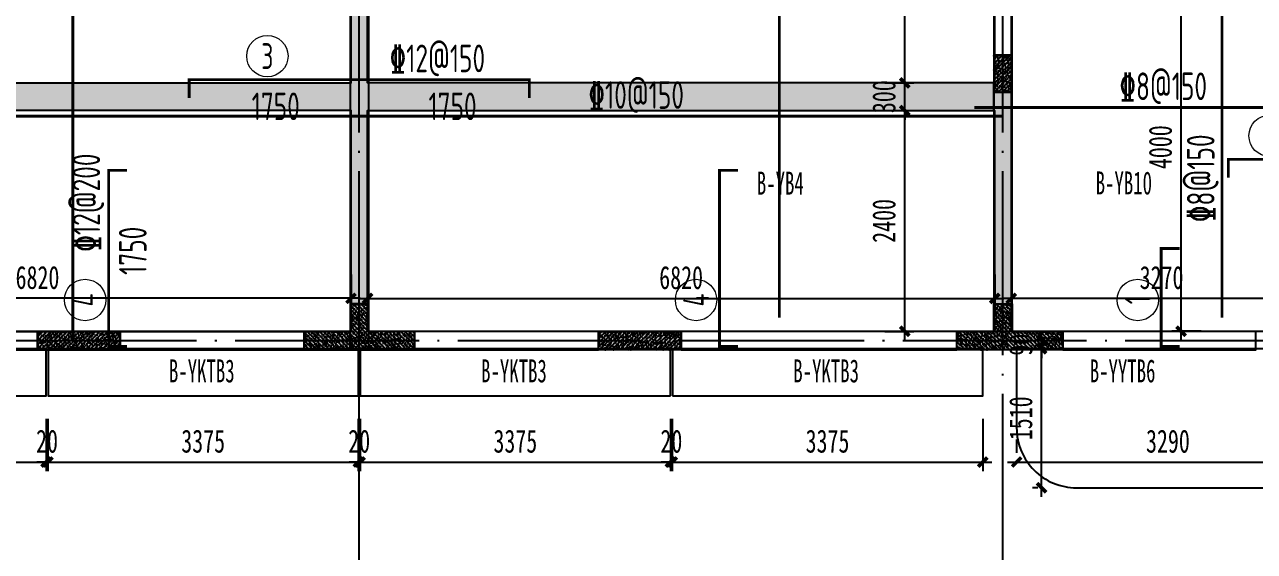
# Model space of a CAD drawing. Extents: x -3200779283 to -8106663, y 659664 to 1123462.
# Drawn here: x -8163890 to -8150515, y 681610 to 687334 of the extents above; entities that cross this region are included whole.
import ezdxf
from ezdxf.enums import TextEntityAlignment as Align

# ---------------------------------------------------------------- set-up
doc = ezdxf.new("R2010")
doc.units = 0
doc.header["$LTSCALE"] = 1000
doc.header["$MEASUREMENT"] = 0
for name, pattern in [('120-墙体$0$CONTINOUS', [0]), ('125-墙体$0$CONTINOUS', [0]), ('125-核心筒-首层南入$0$CONTINOUS', [0]), ('3#-轴线$0$DOTE', [2.42, 2, -0.2, 0.02, -0.2]), ('3#4#5#$0$DASH', [0.35, 0.25, -0.1]), ('DASH', [0.35, 0.25, -0.1])]:
    doc.linetypes.add(name, pattern=pattern)
doc.layers.get('Defpoints').update_dxf_attribs({"color": 30, "linetype": 'DASH'})
for name, color, linetype in [('120-墙体$0$S-WALL', 40, 'Continuous'), ('120-墙体$0$S-WALL-BEAM', 120, 'Continuous'), ('120-墙体$0$S-WALL-COLU', 252, '120-墙体$0$CONTINOUS'), ('120-墙体$0$S-WALL-COLU-HATC', 16, 'Continuous'), ('120-墙体$0$S-WALL-HATC', 253, 'Continuous'), ('125-墙体$0$S-WALL', 40, 'Continuous'), ('125-墙体$0$S-WALL-BEAM', 120, 'Continuous'), ('125-墙体$0$S-WALL-COLU', 252, '125-墙体$0$CONTINOUS'), ('125-墙体$0$S-WALL-COLU-HATC', 16, 'Continuous'), ('125-墙体$0$S-WALL-HATC', 253, 'Continuous'), ('125-核心筒-首层南入$0$S-WALL', 40, 'Continuous'), ('125-核心筒-首层南入$0$S-WALL-COLU', 252, '125-核心筒-首层南入$0$CONTINOUS'), ('125-核心筒-首层南入$0$S-WALL-COLU-HATC', 16, 'Continuous'), ('125-核心筒-首层南入$0$S-WALL-HATC', 253, 'Continuous'), ('3#-轴线$0$A-ANNO-DOTE', 10, '3#-轴线$0$DOTE'), ('3#4#5#$0$PC-SLAB', 6, '3#4#5#$0$DASH'), ('3#4#5#$0$S-ANNO-TEXT', 7, 'Continuous'), ('3#4#5#$0$S-DIMS-SLAB', 120, 'Continuous'), ('3#4#5#$0$S-PC-SLAB', 6, 'Continuous'), ('3#4#5#$0$S-WALL-HATC', 253, 'Continuous'), ('DIM', 3, 'Continuous'), ('S-REIN', 1, 'Continuous'), ('S-REIN-TEXT', 7, 'Continuous')]:
    doc.layers.add(name, color=color, linetype=linetype)
doc.layers.add('提资不打印', color=2, linetype='Continuous', plot=False)
doc.layers.add('楼板正筋文字', color=7, linetype='Continuous', lineweight=18)
doc.styles.add('3#4#5#$0$外部参照 1$0$宋体', font='', dxfattribs={"width": 0.8})
doc.styles.add('3#4#5#$0$楷体', font='', dxfattribs={"width": 0.7})
doc.styles.add('FromPkpm', font='Pkpmeng', dxfattribs={"width": 0.7, "bigfont": 'Pkpmchn'})
doc.styles.add('TSSD_Dimension', font='tssdeng.shx', dxfattribs={"width": 0.7, "bigfont": 'hztxt.shx'})
doc.styles.get('3#4#5#$0$外部参照 1$0$宋体').set_extended_font_data('SimSun')
doc.styles.get('3#4#5#$0$楷体').set_extended_font_data('KaiTi_GB2312')
doc.dimstyles.new('3#4#5#$0$TSSD_100_100', dxfattribs={"dimtxt": 250, "dimasz": 100, "dimexe": 100, "dimexo": 250, "dimgap": 100, "dimtad": 1, "dimdec": 0, "dimzin": 0, "dimdsep": 46, "dimtxsty": '3#4#5#$0$楷体', "dimblk": '3#4#5#$0$_ArchTick', "dimcen": 0, "dimdle": 100, "dimclrt": 7, "dimadec": 0, "dimazin": 0, "dimtfac": 1, "dimtdec": 0, "dimtix": 1, "dimtmove": 2, "dimatfit": 3, "dimfxl": 1, "dimtolj": 1, "dimtzin": 0, "dimarcsym": 0})

# ---------------------------------------------------------------- blocks, each defined once
blk = doc.blocks.new('ban')
at = {"layer": 'S-REIN', "const_width": 30}
for points in [[(8600, 2386), (8600, 2586), (12300, 2586), (12300, 2386)], [(7923, -312), (7723, -312), (7723, 1600), (7923, 1600)], [(14567, -312), (14367, -312), (14367, 1600), (14567, 1600)], [(19900, 1520), (19900, 1720), (21900, 1720), (21900, 1520)], [(19371, -312), (19171, -312), (19171, 750), (19371, 750)]]:
    blk.add_lwpolyline(points, dxfattribs=at)
at = {"layer": 'S-REIN-TEXT', "lineweight": 18}
for centre in [(9450, 2841), (20350, 1975), (7468, 191), (14112, 191), (18916, 191)]:
    blk.add_circle(centre, 225, dxfattribs=at)
at = {"layer": '提资不打印', "color": 2, "const_width": 30}
for points in [[(7334, -250), (7334, 7650)], [(15017, 0), (15017, 7650)], [(19831, 0), (19831, 7650)], [(17140, 2283), (22488, 2283)], [(3450, 2188), (10450, 2188)], [(10450, 2188), (17450, 2188)]]:
    blk.add_lwpolyline(points, dxfattribs=at)
at = {"layer": 'DIM', "color": 7, "insert": (7987, 725), "char_height": 300, "attachment_point": 5, "rotation": 90, "style": 'TSSD_Dimension'}
blk.add_mtext('\\A1;1750', dxfattribs=at)
at = {"layer": 'S-REIN-TEXT', "lineweight": 18, "style": 'FromPkpm', "width": 0.7}
blk.add_text('3', height=280, dxfattribs=at).set_placement((9450, 2841), align=Align.MIDDLE_CENTER)
at = {"layer": 'S-REIN-TEXT', "lineweight": 25, "style": 'FromPkpm', "width": 0.7}
blk.add_text('%%13212@150', height=300, dxfattribs=at).set_placement((10780, 2666))
for p in [(9541, 2445), (11464, 2445)]:
    blk.add_text('1750', height=300, dxfattribs=at).set_placement(p, align=Align.TOP_CENTER)
blk.add_text('%%13212@200', height=300, rotation=450, dxfattribs=at).set_placement((7631, 716))
at = {"layer": 'S-REIN-TEXT', "lineweight": 18, "style": 'FromPkpm', "width": 0.7}
for s, p in [('4', (7468, 191)), ('4', (14112, 191)), ('1', (18916, 191))]:
    blk.add_text(s, height=280, rotation=450, dxfattribs=at).set_placement(p, align=Align.MIDDLE_CENTER)
at = {"layer": '提资不打印', "lineweight": 25, "style": 'FromPkpm', "width": 0.7}
for s, p in [('%%1328@150', (18717, 2363)), ('%%13210@150', (12942, 2268))]:
    blk.add_text(s, height=300, dxfattribs=at).set_placement(p)
blk.add_text('%%1328@150', height=300, rotation=90, dxfattribs=at).set_placement((19751, 1037))
blk = doc.blocks.new('3#4#5#$0$_ArchTick')
at = {"color": 0, "linetype": 'ByBlock', "const_width": 0.4}
blk.add_lwpolyline([(-0.5, -0.5), (0.5, 0.5)], dxfattribs=at)
blk = doc.blocks.new('*D1091')
at = {"layer": '3#4#5#$0$S-DIMS-SLAB', "color": 0, "lineweight": -2, "transparency": 16777216}
for p, q in [((13955, -12060), (13955, -12630)), ((17331, -12060), (17331, -12630)), ((13855, -12530), (17431, -12530))]:
    blk.add_line(p, q, dxfattribs=at)
at = {"layer": 'Defpoints', "color": 0, "transparency": 16777216}
for p in [(13955, -11810), (17331, -11810), (17331, -12530)]:
    blk.add_point(p, dxfattribs=at)
at = {"layer": '3#4#5#$0$S-DIMS-SLAB', "color": 0, "lineweight": -2, "transparency": 16777216, "xscale": 100, "yscale": 100, "zscale": 100, "rotation": 180}
blk.add_blockref('3#4#5#$0$_ArchTick', (13955, -12530), dxfattribs=at)
at = {"layer": '3#4#5#$0$S-DIMS-SLAB', "color": 0, "lineweight": -2, "transparency": 16777216, "xscale": 100, "yscale": 100, "zscale": 100}
blk.add_blockref('3#4#5#$0$_ArchTick', (17331, -12530), dxfattribs=at)
at = {"layer": '3#4#5#$0$S-DIMS-SLAB', "color": 7, "transparency": 16777216, "insert": (15643, -12305), "char_height": 250, "attachment_point": 5, "style": '3#4#5#$0$楷体'}
blk.add_mtext('\\A1;3375', dxfattribs=at)
blk = doc.blocks.new('*D1092')
at = {"layer": '3#4#5#$0$S-DIMS-SLAB', "color": 0, "lineweight": -2, "transparency": 16777216}
for p, q in [((13935, -12060), (13935, -12630)), ((13955, -12060), (13955, -12630)), ((13935, -12530), (13835, -12530)), ((13935, -12530), (13955, -12530)), ((13955, -12530), (14055, -12530))]:
    blk.add_line(p, q, dxfattribs=at)
at = {"layer": 'Defpoints', "color": 0, "transparency": 16777216}
for p in [(13935, -11810), (13955, -11810), (13955, -12530)]:
    blk.add_point(p, dxfattribs=at)
at = {"layer": '3#4#5#$0$S-DIMS-SLAB', "color": 0, "lineweight": -2, "transparency": 16777216, "xscale": 100, "yscale": 100, "zscale": 100}
blk.add_blockref('3#4#5#$0$_ArchTick', (13935, -12530), dxfattribs=at)
at = {"layer": '3#4#5#$0$S-DIMS-SLAB', "color": 0, "lineweight": -2, "transparency": 16777216, "xscale": 100, "yscale": 100, "zscale": 100, "rotation": 180}
blk.add_blockref('3#4#5#$0$_ArchTick', (13955, -12530), dxfattribs=at)
at = {"layer": '3#4#5#$0$S-DIMS-SLAB', "color": 7, "transparency": 16777216, "insert": (13945, -12305), "char_height": 250, "attachment_point": 5, "style": '3#4#5#$0$楷体'}
blk.add_mtext('\\A1;20', dxfattribs=at)
blk = doc.blocks.new('*D1093')
at = {"layer": '3#4#5#$0$S-DIMS-SLAB', "color": 0, "lineweight": -2, "transparency": 16777216}
for p, q in [((10560, -12060), (10560, -12630)), ((13935, -12060), (13935, -12630)), ((10460, -12530), (14035, -12530))]:
    blk.add_line(p, q, dxfattribs=at)
at = {"layer": 'Defpoints', "color": 0, "transparency": 16777216}
for p in [(10560, -11810), (13935, -11810), (13935, -12530)]:
    blk.add_point(p, dxfattribs=at)
at = {"layer": '3#4#5#$0$S-DIMS-SLAB', "color": 0, "lineweight": -2, "transparency": 16777216, "xscale": 100, "yscale": 100, "zscale": 100, "rotation": 180}
blk.add_blockref('3#4#5#$0$_ArchTick', (10560, -12530), dxfattribs=at)
at = {"layer": '3#4#5#$0$S-DIMS-SLAB', "color": 0, "lineweight": -2, "transparency": 16777216, "xscale": 100, "yscale": 100, "zscale": 100}
blk.add_blockref('3#4#5#$0$_ArchTick', (13935, -12530), dxfattribs=at)
at = {"layer": '3#4#5#$0$S-DIMS-SLAB', "color": 7, "transparency": 16777216, "insert": (12248, -12305), "char_height": 250, "attachment_point": 5, "style": '3#4#5#$0$楷体'}
blk.add_mtext('\\A1;3375', dxfattribs=at)
blk = doc.blocks.new('*D1094')
at = {"layer": '3#4#5#$0$S-DIMS-SLAB', "color": 0, "lineweight": -2, "transparency": 16777216}
for p, q in [((10540, -12060), (10540, -12630)), ((10560, -12060), (10560, -12630)), ((10540, -12530), (10440, -12530)), ((10540, -12530), (10560, -12530)), ((10560, -12530), (10660, -12530))]:
    blk.add_line(p, q, dxfattribs=at)
at = {"layer": 'Defpoints', "color": 0, "transparency": 16777216}
for p in [(10540, -11810), (10560, -11810), (10560, -12530)]:
    blk.add_point(p, dxfattribs=at)
at = {"layer": '3#4#5#$0$S-DIMS-SLAB', "color": 0, "lineweight": -2, "transparency": 16777216, "xscale": 100, "yscale": 100, "zscale": 100}
blk.add_blockref('3#4#5#$0$_ArchTick', (10540, -12530), dxfattribs=at)
at = {"layer": '3#4#5#$0$S-DIMS-SLAB', "color": 0, "lineweight": -2, "transparency": 16777216, "xscale": 100, "yscale": 100, "zscale": 100, "rotation": 180}
blk.add_blockref('3#4#5#$0$_ArchTick', (10560, -12530), dxfattribs=at)
at = {"layer": '3#4#5#$0$S-DIMS-SLAB', "color": 7, "transparency": 16777216, "insert": (10550, -12305), "char_height": 250, "attachment_point": 5, "style": '3#4#5#$0$楷体'}
blk.add_mtext('\\A1;20', dxfattribs=at)
blk = doc.blocks.new('*D1095')
at = {"layer": '3#4#5#$0$S-DIMS-SLAB', "color": 0, "lineweight": -2, "transparency": 16777216}
for p, q in [((7165, -12060), (7165, -12630)), ((10540, -12060), (10540, -12630)), ((7065, -12530), (10640, -12530))]:
    blk.add_line(p, q, dxfattribs=at)
at = {"layer": 'Defpoints', "color": 0, "transparency": 16777216}
for p in [(7165, -11810), (10540, -11810), (10540, -12530)]:
    blk.add_point(p, dxfattribs=at)
at = {"layer": '3#4#5#$0$S-DIMS-SLAB', "color": 0, "lineweight": -2, "transparency": 16777216, "xscale": 100, "yscale": 100, "zscale": 100, "rotation": 180}
blk.add_blockref('3#4#5#$0$_ArchTick', (7165, -12530), dxfattribs=at)
at = {"layer": '3#4#5#$0$S-DIMS-SLAB', "color": 0, "lineweight": -2, "transparency": 16777216, "xscale": 100, "yscale": 100, "zscale": 100}
blk.add_blockref('3#4#5#$0$_ArchTick', (10540, -12530), dxfattribs=at)
at = {"layer": '3#4#5#$0$S-DIMS-SLAB', "color": 7, "transparency": 16777216, "insert": (8853, -12305), "char_height": 250, "attachment_point": 5, "style": '3#4#5#$0$楷体'}
blk.add_mtext('\\A1;3375', dxfattribs=at)
blk = doc.blocks.new('*D1096')
at = {"layer": '3#4#5#$0$S-DIMS-SLAB', "color": 0, "lineweight": -2, "transparency": 16777216}
for p, q in [((7145, -12060), (7145, -12630)), ((7165, -12060), (7165, -12630)), ((7145, -12530), (7045, -12530)), ((7145, -12530), (7165, -12530)), ((7165, -12530), (7265, -12530))]:
    blk.add_line(p, q, dxfattribs=at)
at = {"layer": 'Defpoints', "color": 0, "transparency": 16777216}
for p in [(7145, -11810), (7165, -11810), (7165, -12530)]:
    blk.add_point(p, dxfattribs=at)
at = {"layer": '3#4#5#$0$S-DIMS-SLAB', "color": 0, "lineweight": -2, "transparency": 16777216, "xscale": 100, "yscale": 100, "zscale": 100}
blk.add_blockref('3#4#5#$0$_ArchTick', (7145, -12530), dxfattribs=at)
at = {"layer": '3#4#5#$0$S-DIMS-SLAB', "color": 0, "lineweight": -2, "transparency": 16777216, "xscale": 100, "yscale": 100, "zscale": 100, "rotation": 180}
blk.add_blockref('3#4#5#$0$_ArchTick', (7165, -12530), dxfattribs=at)
at = {"layer": '3#4#5#$0$S-DIMS-SLAB', "color": 7, "transparency": 16777216, "insert": (7155, -12305), "char_height": 250, "attachment_point": 5, "style": '3#4#5#$0$楷体'}
blk.add_mtext('\\A1;20', dxfattribs=at)
blk = doc.blocks.new('*D1097')
at = {"layer": '3#4#5#$0$S-DIMS-SLAB', "color": 0, "lineweight": -2, "transparency": 16777216}
for p, q in [((3770, -12060), (3770, -12630)), ((7145, -12060), (7145, -12630)), ((3670, -12530), (7245, -12530))]:
    blk.add_line(p, q, dxfattribs=at)
at = {"layer": 'Defpoints', "color": 0, "transparency": 16777216}
for p in [(3770, -11810), (7145, -11810), (7145, -12530)]:
    blk.add_point(p, dxfattribs=at)
at = {"layer": '3#4#5#$0$S-DIMS-SLAB', "color": 0, "lineweight": -2, "transparency": 16777216, "xscale": 100, "yscale": 100, "zscale": 100, "rotation": 180}
blk.add_blockref('3#4#5#$0$_ArchTick', (3770, -12530), dxfattribs=at)
at = {"layer": '3#4#5#$0$S-DIMS-SLAB', "color": 0, "lineweight": -2, "transparency": 16777216, "xscale": 100, "yscale": 100, "zscale": 100}
blk.add_blockref('3#4#5#$0$_ArchTick', (7145, -12530), dxfattribs=at)
at = {"layer": '3#4#5#$0$S-DIMS-SLAB', "color": 7, "transparency": 16777216, "insert": (5458, -12305), "char_height": 250, "attachment_point": 5, "style": '3#4#5#$0$楷体'}
blk.add_mtext('\\A1;3375', dxfattribs=at)
blk = doc.blocks.new('*D1109')
at = {"layer": '3#4#5#$0$S-DIMS-SLAB', "color": 0, "lineweight": -2, "transparency": 16777216}
for p, q in [((17700, -12284), (17700, -12430)), ((17600, -12530), (21090, -12530)), ((20990, -12531), (20990, -12630))]:
    blk.add_line(p, q, dxfattribs=at)
at = {"layer": 'Defpoints', "color": 0, "transparency": 16777216}
for p in [(20990, -12281), (17700, -12534), (20990, -12530)]:
    blk.add_point(p, dxfattribs=at)
at = {"layer": '3#4#5#$0$S-DIMS-SLAB', "color": 0, "lineweight": -2, "transparency": 16777216, "xscale": 100, "yscale": 100, "zscale": 100, "rotation": 180}
blk.add_blockref('3#4#5#$0$_ArchTick', (17700, -12530), dxfattribs=at)
at = {"layer": '3#4#5#$0$S-DIMS-SLAB', "color": 0, "lineweight": -2, "transparency": 16777216, "xscale": 100, "yscale": 100, "zscale": 100}
blk.add_blockref('3#4#5#$0$_ArchTick', (20990, -12530), dxfattribs=at)
at = {"layer": '3#4#5#$0$S-DIMS-SLAB', "color": 7, "transparency": 16777216, "insert": (19345, -12305), "char_height": 250, "attachment_point": 5, "style": '3#4#5#$0$楷体'}
blk.add_mtext('\\A1;3290', dxfattribs=at)
blk = doc.blocks.new('*D1110')
at = {"layer": '3#4#5#$0$S-DIMS-SLAB', "color": 0, "lineweight": -2, "transparency": 16777216}
for p, q in [((17971, -12910), (17971, -11200)), ((17930, -11300), (17871, -11300)), ((17930, -12810), (17871, -12810))]:
    blk.add_line(p, q, dxfattribs=at)
at = {"layer": 'Defpoints', "color": 0, "transparency": 16777216}
for p in [(17971, -11300), (18180, -11300), (18180, -12810)]:
    blk.add_point(p, dxfattribs=at)
at = {"layer": '3#4#5#$0$S-DIMS-SLAB', "color": 0, "lineweight": -2, "transparency": 16777216, "xscale": 100, "yscale": 100, "zscale": 100}
for p, rotation in [((17971, -11300), 90), ((17971, -12810), 270)]:
    blk.add_blockref('3#4#5#$0$_ArchTick', p, dxfattribs=dict(at, rotation=rotation))
at = {"layer": '3#4#5#$0$S-DIMS-SLAB', "color": 7, "transparency": 16777216, "insert": (17746, -12055), "char_height": 250, "attachment_point": 5, "rotation": 90, "style": '3#4#5#$0$楷体'}
blk.add_mtext('\\A1;1510', dxfattribs=at)
blk = doc.blocks.new('*D1150')
at = {"layer": '3#4#5#$0$S-DIMS-SLAB', "color": 0, "lineweight": -2, "transparency": 16777216}
for p, q in [((17751, -11210), (18071, -11210)), ((17971, -11210), (17971, -11110)), ((17971, -11300), (17971, -11210)), ((17751, -11300), (18071, -11300)), ((17971, -11300), (17971, -11400))]:
    blk.add_line(p, q, dxfattribs=at)
at = {"layer": 'Defpoints', "color": 0, "transparency": 16777216}
for p in [(17501, -11210), (17971, -11210), (17501, -11300)]:
    blk.add_point(p, dxfattribs=at)
at = {"layer": '3#4#5#$0$S-DIMS-SLAB', "color": 0, "lineweight": -2, "transparency": 16777216, "xscale": 100, "yscale": 100, "zscale": 100}
for p, rotation in [((17971, -11210), 270), ((17971, -11300), 90)]:
    blk.add_blockref('3#4#5#$0$_ArchTick', p, dxfattribs=dict(at, rotation=rotation))
at = {"layer": '3#4#5#$0$S-DIMS-SLAB', "color": 7, "transparency": 16777216, "insert": (17746, -11255), "char_height": 250, "attachment_point": 5, "rotation": 90, "style": '3#4#5#$0$楷体'}
blk.add_mtext('\\A1;90', dxfattribs=at)
blk = doc.blocks.new('3#4#5#$0$ban3')
at = {"layer": '3#4#5#$0$S-WALL-HATC', "ltscale": 100}
h = blk.add_hatch(dxfattribs=at)
h.set_pattern_fill('AR-CONC', color=256, scale=25, angle=-270, style=0)
h.set_pattern_definition([(140, (-37341055835.12, -2020437159.28), (15.68803374565, 179.3150456502), [18.75, -206.25]), (85, (-37341055835.12, -2020437159.28), (-188.048033425, -34.68783340325), [15, -165]), (190.4514, (-37341055833.81, -2020437144.34), (-172.3598855152, 144.6273454285), [15.9350475, -175.285528]), (136.1842, (-37341055885.12, -2020437159.28), (41.3797535823, 266.8102621564), [28.125, -309.375]), (186.6356, (-37341055881.67, -2020437137.04), (-243.5294677251, 233.6656763872), [23.902572, -262.92825]), (81.1842, (-37341055885.12, -2020437159.28), (-243.5296502313, 233.6654862834), [22.5, -247.5]), (111, (-37341055872.62, -2020437134.28), (100.65472266633, 149.2267630296), [18.75, -206.25]), (56, (-37341055872.62, -2020437134.28), (-181.2875112617, 60.8288329804), [15, -165]), (161.4514, (-37341055864.23, -2020437121.84), (-80.6326241775, 210.0556571454), [15.9350475, -175.285528]), (127.5, (-37341055835.116, -2020437159.28), (-83.22346345783, 3.03996382932), [0, -163, 0, -167.5, 0, -165.625]), (97.5, (-37341055835.12, -2020437159.28), (-98.6029279706, 65.76738436054), [0, -95.5, 0, -159.25, 0, -63.125]), (57.5, (-37341055835.116, -2020437215.03), (5.6387179336, 133.4556090431), [0, -62.5, 0, -195, 0, -258.75]), (47.5, (-37341055835.12, -2020437240.03), (-25.02624558308, 145.7965423356), [0, -81.25, 0, -129.5, 0, -183.75])])
h.paths.add_polyline_path([(-214482, 404475), (-214482, 404775), (-221282, 404775), (-221282, 404475)])
at = {"layer": '3#4#5#$0$S-PC-SLAB'}
blk.add_lwpolyline([(-214472, 407075), (-214472, 404775), (-221292, 404775), (-221292, 405875), (-220092, 405875), (-220092, 407075), (-214472, 407075)], dxfattribs=at)
for points in [[(-214292, 402076), (-211022, 402076), (-211022, 406076), (-214292, 406076)], [(-214472, 402075), (-221292, 402075), (-221292, 404475), (-214472, 404475)]]:
    blk.add_lwpolyline(points, close=True, dxfattribs=at)
at = {"layer": '3#4#5#$0$S-WALL-HATC', "ltscale": 100}
blk.add_lwpolyline([(-214482, 404475), (-214482, 404775), (-221282, 404775), (-221282, 404475)], close=True, dxfattribs=at)
blk = doc.blocks.new('3#4#5#$0$ban111')
at = {"layer": '3#4#5#$0$S-WALL-HATC', "ltscale": 100}
h = blk.add_hatch(dxfattribs=at)
h.set_pattern_fill('AR-CONC', color=256, scale=25, angle=-270, style=0)
h.set_pattern_definition([(140, (-37341047970.12, -2020437059.28), (15.68803374565, 179.3150456502), [18.75, -206.25]), (85, (-37341047970.12, -2020437059.28), (-188.048033425, -34.68783340325), [15, -165]), (190.4514, (-37341047968.81, -2020437044.34), (-172.3598855152, 144.6273454285), [15.9350475, -175.285528]), (136.1842, (-37341048020.12, -2020437059.28), (41.3797535823, 266.8102621564), [28.125, -309.375]), (186.6356, (-37341048016.67, -2020437037.05), (-243.5294677251, 233.6656763872), [23.902572, -262.92825]), (81.1842, (-37341048020.12, -2020437059.28), (-243.5296502313, 233.6654862834), [22.5, -247.5]), (111, (-37341048007.62, -2020437034.28), (100.65472266633, 149.2267630296), [18.75, -206.25]), (56, (-37341048007.62, -2020437034.28), (-181.2875112617, 60.8288329804), [15, -165]), (161.4514, (-37341047999.23, -2020437021.84), (-80.6326241775, 210.0556571454), [15.9350475, -175.285528]), (127.5, (-37341047970.12, -2020437059.28), (-83.22346345783, 3.03996382932), [0, -163, 0, -167.5, 0, -165.625]), (97.5, (-37341047970.12, -2020437059.28), (-98.6029279706, 65.76738436054), [0, -95.5, 0, -159.25, 0, -63.125]), (57.5, (-37341047970.12, -2020437115.03), (5.6387179336, 133.4556090431), [0, -62.5, 0, -195, 0, -258.75]), (47.5, (-37341047970.12, -2020437140.03), (-25.02624558308, 145.7965423356), [0, -81.25, 0, -129.5, 0, -183.75])])
h.paths.add_polyline_path([(-228282, 404475), (-228282, 404775), (-221482, 404775), (-221482, 404475)])
at = {"layer": '3#4#5#$0$S-PC-SLAB'}
blk.add_lwpolyline([(-228292, 407075), (-228292, 404775), (-221472, 404775), (-221472, 405875), (-222672, 405875), (-222672, 407075), (-228292, 407075)], dxfattribs=at)
blk.add_lwpolyline([(-228292, 402075), (-221472, 402075), (-221472, 404475), (-228292, 404475)], close=True, dxfattribs=at)
at = {"layer": '3#4#5#$0$S-WALL-HATC', "ltscale": 100}
blk.add_lwpolyline([(-228282, 404475), (-228282, 404775), (-221482, 404775), (-221482, 404475)], close=True, dxfattribs=at)
blk = doc.blocks.new('*D787')
at = {"layer": '3#4#5#$0$S-DIMS-SLAB', "color": 0, "lineweight": -2, "transparency": 16777216}
for p, q in [((157537, 155291), (157537, 154933)), ((164357, 155291), (164357, 154933)), ((157437, 155033), (164457, 155033))]:
    blk.add_line(p, q, dxfattribs=at)
at = {"layer": 'Defpoints', "color": 0, "transparency": 16777216}
for p in [(157537, 155541), (164357, 155541), (164357, 155033)]:
    blk.add_point(p, dxfattribs=at)
at = {"layer": '3#4#5#$0$S-DIMS-SLAB', "color": 0, "lineweight": -2, "transparency": 16777216, "xscale": 100, "yscale": 100, "zscale": 100, "rotation": 180}
blk.add_blockref('3#4#5#$0$_ArchTick', (157537, 155033), dxfattribs=at)
at = {"layer": '3#4#5#$0$S-DIMS-SLAB', "color": 0, "lineweight": -2, "transparency": 16777216, "xscale": 100, "yscale": 100, "zscale": 100}
blk.add_blockref('3#4#5#$0$_ArchTick', (164357, 155033), dxfattribs=at)
at = {"layer": '3#4#5#$0$S-DIMS-SLAB', "color": 7, "transparency": 16777216, "insert": (160947, 155258), "char_height": 250, "attachment_point": 5, "style": '3#4#5#$0$楷体'}
blk.add_mtext('\\A1;6820', dxfattribs=at)
blk = doc.blocks.new('*D788')
at = {"layer": '3#4#5#$0$S-DIMS-SLAB', "color": 0, "lineweight": -2, "transparency": 16777216}
for p, q in [((163379, 154575), (163379, 157175)), ((163162, 157075), (163479, 157075)), ((163162, 154675), (163479, 154675))]:
    blk.add_line(p, q, dxfattribs=at)
at = {"layer": 'Defpoints', "color": 0, "transparency": 16777216}
for p in [(162912, 157075), (163379, 157075), (162912, 154675)]:
    blk.add_point(p, dxfattribs=at)
at = {"layer": '3#4#5#$0$S-DIMS-SLAB', "color": 0, "lineweight": -2, "transparency": 16777216, "xscale": 100, "yscale": 100, "zscale": 100}
for p, rotation in [((163379, 157075), 90), ((163379, 154675), 270)]:
    blk.add_blockref('3#4#5#$0$_ArchTick', p, dxfattribs=dict(at, rotation=rotation))
at = {"layer": '3#4#5#$0$S-DIMS-SLAB', "color": 7, "transparency": 16777216, "insert": (163154, 155875), "char_height": 250, "attachment_point": 5, "rotation": 90, "style": '3#4#5#$0$楷体'}
blk.add_mtext('\\A1;2400', dxfattribs=at)
blk = doc.blocks.new('*D789')
at = {"layer": '3#4#5#$0$S-DIMS-SLAB', "color": 0, "lineweight": -2, "transparency": 16777216}
for p, q in [((163379, 157375), (163379, 157475)), ((163162, 157375), (163479, 157375)), ((163379, 157075), (163379, 157375)), ((163162, 157075), (163479, 157075)), ((163379, 157075), (163379, 156975))]:
    blk.add_line(p, q, dxfattribs=at)
at = {"layer": 'Defpoints', "color": 0, "transparency": 16777216}
for p in [(162912, 157375), (163379, 157375), (162912, 157075)]:
    blk.add_point(p, dxfattribs=at)
at = {"layer": '3#4#5#$0$S-DIMS-SLAB', "color": 0, "lineweight": -2, "transparency": 16777216, "xscale": 100, "yscale": 100, "zscale": 100}
for p, rotation in [((163379, 157375), 270), ((163379, 157075), 90)]:
    blk.add_blockref('3#4#5#$0$_ArchTick', p, dxfattribs=dict(at, rotation=rotation))
at = {"layer": '3#4#5#$0$S-DIMS-SLAB', "color": 7, "transparency": 16777216, "insert": (163154, 157225), "char_height": 250, "attachment_point": 5, "rotation": 90, "style": '3#4#5#$0$楷体'}
blk.add_mtext('\\A1;300', dxfattribs=at)
blk = doc.blocks.new('*D790')
at = {"layer": '3#4#5#$0$S-DIMS-SLAB', "color": 0, "lineweight": -2, "transparency": 16777216}
for p, q in [((163379, 157275), (163379, 159775)), ((163162, 159675), (163479, 159675)), ((163162, 157375), (163479, 157375))]:
    blk.add_line(p, q, dxfattribs=at)
at = {"layer": 'Defpoints', "color": 0, "transparency": 16777216}
for p in [(162912, 159675), (163379, 159675), (162912, 157375)]:
    blk.add_point(p, dxfattribs=at)
at = {"layer": '3#4#5#$0$S-DIMS-SLAB', "color": 0, "lineweight": -2, "transparency": 16777216, "xscale": 100, "yscale": 100, "zscale": 100}
for p, rotation in [((163379, 159675), 90), ((163379, 157375), 270)]:
    blk.add_blockref('3#4#5#$0$_ArchTick', p, dxfattribs=dict(at, rotation=rotation))
at = {"layer": '3#4#5#$0$S-DIMS-SLAB', "color": 7, "transparency": 16777216, "insert": (163154, 158525), "char_height": 250, "attachment_point": 5, "rotation": 90, "style": '3#4#5#$0$楷体'}
blk.add_mtext('\\A1;2300', dxfattribs=at)
blk = doc.blocks.new('*D793')
at = {"layer": '3#4#5#$0$S-DIMS-SLAB', "color": 0, "lineweight": -2, "transparency": 16777216}
for p, q in [((164537, 155281), (164537, 154933)), ((167807, 155281), (167807, 154933)), ((167907, 155033), (164437, 155033))]:
    blk.add_line(p, q, dxfattribs=at)
at = {"layer": 'Defpoints', "color": 0, "transparency": 16777216}
for p in [(164537, 155531), (167807, 155531), (164537, 155033)]:
    blk.add_point(p, dxfattribs=at)
at = {"layer": '3#4#5#$0$S-DIMS-SLAB', "color": 0, "lineweight": -2, "transparency": 16777216, "xscale": 100, "yscale": 100, "zscale": 100, "rotation": 180}
blk.add_blockref('3#4#5#$0$_ArchTick', (164537, 155033), dxfattribs=at)
at = {"layer": '3#4#5#$0$S-DIMS-SLAB', "color": 0, "lineweight": -2, "transparency": 16777216, "xscale": 100, "yscale": 100, "zscale": 100}
blk.add_blockref('3#4#5#$0$_ArchTick', (167807, 155033), dxfattribs=at)
at = {"layer": '3#4#5#$0$S-DIMS-SLAB', "color": 7, "transparency": 16777216, "insert": (166172, 155258), "char_height": 250, "attachment_point": 5, "style": '3#4#5#$0$楷体'}
blk.add_mtext('\\A1;3270', dxfattribs=at)
blk = doc.blocks.new('*D801')
at = {"layer": '3#4#5#$0$S-DIMS-SLAB', "color": 0, "lineweight": -2, "transparency": 16777216}
for p, q in [((166385, 154576), (166385, 158776)), ((166603, 158676), (166285, 158676)), ((166603, 154676), (166285, 154676))]:
    blk.add_line(p, q, dxfattribs=at)
at = {"layer": 'Defpoints', "color": 0, "transparency": 16777216}
for p in [(166385, 158676), (166853, 158676), (166853, 154676)]:
    blk.add_point(p, dxfattribs=at)
at = {"layer": '3#4#5#$0$S-DIMS-SLAB', "color": 0, "lineweight": -2, "transparency": 16777216, "xscale": 100, "yscale": 100, "zscale": 100}
for p, rotation in [((166385, 158676), 90), ((166385, 154676), 270)]:
    blk.add_blockref('3#4#5#$0$_ArchTick', p, dxfattribs=dict(at, rotation=rotation))
at = {"layer": '3#4#5#$0$S-DIMS-SLAB', "color": 7, "transparency": 16777216, "insert": (166160, 156676), "char_height": 250, "attachment_point": 5, "rotation": 90, "style": '3#4#5#$0$楷体'}
blk.add_mtext('\\A1;4000', dxfattribs=at)
blk = doc.blocks.new('*D830')
at = {"layer": '3#4#5#$0$S-DIMS-SLAB', "color": 0, "lineweight": -2, "transparency": 16777216}
for p, q in [((150537, 155291), (150537, 154934)), ((157357, 155291), (157357, 154934)), ((157457, 155034), (150437, 155034))]:
    blk.add_line(p, q, dxfattribs=at)
at = {"layer": 'Defpoints', "color": 0, "transparency": 16777216}
for p in [(150537, 155541), (157357, 155541), (150537, 155034)]:
    blk.add_point(p, dxfattribs=at)
at = {"layer": '3#4#5#$0$S-DIMS-SLAB', "color": 0, "lineweight": -2, "transparency": 16777216, "xscale": 100, "yscale": 100, "zscale": 100, "rotation": 180}
blk.add_blockref('3#4#5#$0$_ArchTick', (150537, 155034), dxfattribs=at)
at = {"layer": '3#4#5#$0$S-DIMS-SLAB', "color": 0, "lineweight": -2, "transparency": 16777216, "xscale": 100, "yscale": 100, "zscale": 100}
blk.add_blockref('3#4#5#$0$_ArchTick', (157357, 155034), dxfattribs=at)
at = {"layer": '3#4#5#$0$S-DIMS-SLAB', "color": 7, "transparency": 16777216, "insert": (153947, 155259), "char_height": 250, "attachment_point": 5, "style": '3#4#5#$0$楷体'}
blk.add_mtext('\\A1;6820', dxfattribs=at)
blk = doc.blocks.new('125-墙体')
at = {"layer": '125-墙体$0$S-WALL-COLU-HATC'}
h = blk.add_hatch(dxfattribs=at)
h.set_pattern_fill('AR-CONC', color=256, scale=10)
h.set_pattern_definition([(50, (16440.73, -252107.814), (71.726018, -6.275213), [7.5, -82.5]), (355, (16440.73, -252107.814), (-13.875133, 75.219213), [6, -66]), (100.4514, (16446.705, -252108.34), (57.850938, 68.943954), [6.37402, -70.114211]), (46.1842, (16440.73, -252087.81), (106.724105, -16.5519), [11.25, -123.75]), (96.6356, (16449.62, -252089.19), (93.46627, 97.411787), [9.56103, -105.1713]), (351.1842, (16440.73, -252087.81), (93.466195, 97.41186), [9, -99]), (21, (16450.73, -252092.814), (59.690705, -40.261889), [7.5, -82.5]), (326, (16450.73, -252092.814), (24.331533, 72.515005), [6, -66]), (71.4514, (16455.7, -252096.17), (84.022263, 32.25305), [6.37402, -70.114211]), (37.5, (16440.728, -252107.814), (1.2159855, 33.2893854), [0, -65.2, 0, -67, 0, -66.25]), (7.5, (16440.728, -252107.814), (26.306954, 39.441171), [0, -38.2, 0, -63.7, 0, -25.25]), (327.5, (16418.428, -252107.814), (53.3822436, -2.2554872), [0, -25, 0, -78, 0, -103.5]), (317.5, (16408.43, -252107.814), (58.318617, 10.010498), [0, -32.5, 0, -51.8, 0, -73.5])])
h.paths.add_polyline_path([(7850, -11200), (7850, -11000), (6950, -11000), (6950, -11200)])
h = blk.add_hatch(dxfattribs=at)
h.set_pattern_fill('ANSI31', color=256, scale=250, style=0)
h.set_pattern_definition([(45, (16440.728, -252107.814), (-22.097087, 22.097087), [])])
h.paths.add_polyline_path([(7850, -11200), (7850, -11000), (6950, -11000), (6950, -11200)])
at = {"layer": '125-墙体$0$S-WALL-HATC'}
for points in [[(6950, -11200), (7850, -11200), (7850, -11000), (6950, -11000)], [(9850, -11000), (9850, -11200), (10350, -11200), (10350, -11000)]]:
    blk.add_hatch(color=256, dxfattribs=at).paths.add_polyline_path(points)
at = {"layer": '125-墙体$0$S-WALL'}
for p, q in [((6950, -11000), (7850, -11000)), ((6950, -11000), (6950, -11200)), ((7850, -11000), (7850, -11200)), ((6950, -11200), (7850, -11200))]:
    blk.add_line(p, q, dxfattribs=at)
blk.add_lwpolyline([(9850, -11000), (9850, -11200), (10350, -11200), (10350, -11000), (9850, -11000)], close=True, dxfattribs=at)
at = {"layer": '125-墙体$0$S-WALL-BEAM'}
for points in [[(3950, -11000), (3950, -11200), (6950, -11200), (6950, -11000)], [(7850, -11000), (7850, -11200), (9850, -11200), (9850, -11000)]]:
    blk.add_lwpolyline(points, close=True, dxfattribs=at)
at = {"layer": '125-墙体$0$S-WALL-COLU', "lineweight": -2}
blk.add_lwpolyline([(7850, -11200), (7850, -11000), (6950, -11000), (6950, -11200)], close=True, dxfattribs=at)
blk = doc.blocks.new('120-墙体')
at = {"layer": '120-墙体$0$S-WALL-COLU-HATC'}
h = blk.add_hatch(dxfattribs=at)
h.set_pattern_fill('AR-CONC', color=256, scale=10)
h.set_pattern_definition([(50, (9687.075, -245657.834), (71.726018, -6.275213), [7.5, -82.5]), (355, (9687.075, -245657.834), (-13.875133, 75.219213), [6, -66]), (100.4514, (9693.05, -245658.36), (57.850938, 68.943954), [6.37402, -70.114211]), (46.1842, (9687.075, -245637.83), (106.724105, -16.5519), [11.25, -123.75]), (96.6356, (9695.97, -245639.21), (93.46627, 97.411787), [9.56103, -105.1713]), (351.1842, (9687.08, -245637.83), (93.466195, 97.41186), [9, -99]), (21, (9697.075, -245642.834), (59.690705, -40.261889), [7.5, -82.5]), (326, (9697.075, -245642.834), (24.331533, 72.515005), [6, -66]), (71.4514, (9702.05, -245646.19), (84.022263, 32.25305), [6.37402, -70.114211]), (37.5, (9687.075, -245657.834), (1.2159855, 33.2893854), [0, -65.2, 0, -67, 0, -66.25]), (7.5, (9687.075, -245657.834), (26.306954, 39.441171), [0, -38.2, 0, -63.7, 0, -25.25]), (327.5, (9664.775, -245657.834), (53.3822436, -2.2554872), [0, -25, 0, -78, 0, -103.5]), (317.5, (9654.775, -245657.834), (58.318617, 10.010498), [0, -32.5, 0, -51.8, 0, -73.5])])
h.paths.add_polyline_path([(-2550, -8000), (-2750, -8000), (-2750, -8400), (-2550, -8400)])
h = blk.add_hatch(dxfattribs=at)
h.set_pattern_fill('ANSI31', color=256, scale=250, style=0)
h.set_pattern_definition([(45, (9687.075, -245657.834), (-22.097087, 22.097087), [])])
h.paths.add_polyline_path([(-2750, -8400), (-2550, -8400), (-2550, -8000), (-2750, -8000)])
h = blk.add_hatch(dxfattribs=at)
h.set_pattern_fill('AR-CONC', color=256, scale=10, angle=90)
h.set_pattern_definition([(140, (224491.51, 4537.05), (6.275213, 71.726018), [7.5, -82.5]), (85, (224491.51, 4537.05), (-75.219213, -13.875133), [6, -66]), (190.4514, (224492.036, 4543.03), (-68.943954, 57.850938), [6.37402, -70.114211]), (136.1842, (224471.51, 4537.05), (16.5519, 106.724105), [11.25, -123.75]), (186.6356, (224472.89, 4545.95), (-97.411787, 93.46627), [9.56103, -105.1713]), (81.1842, (224471.51, 4537.05), (-97.41186, 93.466195), [9, -99]), (111, (224476.51, 4547.05), (40.261889, 59.690705), [7.5, -82.5]), (56, (224476.51, 4547.05), (-72.515005, 24.331533), [6, -66]), (161.4514, (224479.87, 4552.03), (-32.25305, 84.022263), [6.37402, -70.114211]), (127.5, (224491.513, 4537.052), (-33.2893854, 1.2159855), [0, -65.2, 0, -67, 0, -66.25]), (97.5, (224491.513, 4537.052), (-39.441171, 26.306954), [0, -38.2, 0, -63.7, 0, -25.25]), (57.5, (224491.513, 4514.752), (2.2554872, 53.3822436), [0, -25, 0, -78, 0, -103.5]), (47.5, (224491.513, 4504.752), (-10.010498, 58.318617), [0, -32.5, 0, -51.8, 0, -73.5])])
h.paths.add_polyline_path([(-2550, -11000), (-2000, -11000), (-2000, -11200), (-2750, -11200), (-3150, -11200), (-3150, -11000), (-2750, -11000), (-2750, -10700), (-2550, -10700)])
h = blk.add_hatch(dxfattribs=at)
h.set_pattern_fill('ANSI31', color=256, scale=250, angle=90, style=0)
h.set_pattern_definition([(135, (224491.513, 4537.052), (-22.097087, -22.097087), [])])
h.paths.add_polyline_path([(-2550, -11000), (-2000, -11000), (-2000, -11200), (-2750, -11200), (-3150, -11200), (-3150, -11000), (-2750, -11000), (-2750, -10700), (-2550, -10700)])
h = blk.add_hatch(dxfattribs=at)
h.set_pattern_fill('AR-CONC', color=256, scale=10)
h.set_pattern_definition([(50, (-11554.75, -252107.815), (71.726018, -6.275213), [7.5, -82.5]), (355, (-11554.75, -252107.815), (-13.875133, 75.219213), [6, -66]), (100.4514, (-11548.77, -252108.34), (57.850938, 68.943954), [6.37402, -70.114211]), (46.1842, (-11554.75, -252087.815), (106.724105, -16.5519), [11.25, -123.75]), (96.6356, (-11545.86, -252089.19), (93.46627, 97.411787), [9.56103, -105.1713]), (351.1842, (-11554.75, -252087.82), (93.466195, 97.41186), [9, -99]), (21, (-11544.75, -252092.815), (59.690705, -40.261889), [7.5, -82.5]), (326, (-11544.75, -252092.815), (24.331533, 72.515005), [6, -66]), (71.4514, (-11539.775, -252096.17), (84.022263, 32.25305), [6.37402, -70.114211]), (37.5, (-11554.75, -252107.815), (1.2159855, 33.2893854), [0, -65.2, 0, -67, 0, -66.25]), (7.5, (-11554.75, -252107.815), (26.306954, 39.441171), [0, -38.2, 0, -63.7, 0, -25.25]), (327.5, (-11577.05, -252107.815), (53.3822436, -2.2554872), [0, -25, 0, -78, 0, -103.5]), (317.5, (-11587.05, -252107.815), (58.318617, 10.010498), [0, -32.5, 0, -51.8, 0, -73.5])])
h.paths.add_polyline_path([(-7050, -11200), (-7050, -11000), (-6150, -11000), (-6150, -11200)])
h = blk.add_hatch(dxfattribs=at)
h.set_pattern_fill('ANSI31', color=256, scale=250, style=0)
h.set_pattern_definition([(45, (-11554.75, -252107.815), (-22.097087, 22.097087), [])])
h.paths.add_polyline_path([(-7050, -11000), (-7050, -11200), (-6150, -11200), (-6150, -11000)])
at = {"layer": '120-墙体$0$S-WALL-HATC'}
for points in [[(-2550, -11000), (-2550, -8000), (-2750, -8000), (-2750, -11000), (-2650, -11067)], [(-9050, -11200), (-9050, -11000), (-9550, -11000), (-9550, -11200)], [(-6600, -11200), (-6600, -11000), (-7050, -11000), (-7050, -11200)], [(-6150, -11000), (-6600, -11000), (-6600, -11200), (-6150, -11200)], [(-2650, -11067), (-2750, -11000), (-3150, -11000), (-3150, -11200), (-2650, -11200)], [(-2000, -11000), (-2750, -11000), (-2650, -11067), (-2650, -11200), (-2000, -11200)]]:
    blk.add_hatch(color=256, dxfattribs=at).paths.add_polyline_path(points)
at = {"layer": '120-墙体$0$S-WALL'}
for p, q in [((-2750, -7933), (-2750, -10933)), ((-2550, -8000), (-2750, -8000)), ((-2550, -11000), (-2550, -8000)), ((-9050, -11000), (-9550, -11000)), ((-6600, -11000), (-7050, -11000)), ((-7050, -11200), (-7050, -11000)), ((-6150, -11000), (-6600, -11000)), ((-6150, -11200), (-6150, -11000)), ((-2750, -11000), (-3150, -11000)), ((-3150, -11200), (-3150, -11000)), ((-2000, -11000), (-2750, -11000)), ((-2000, -11200), (-2000, -11000)), ((-9050, -11200), (-9550, -11200)), ((-6600, -11200), (-7050, -11200)), ((-6150, -11200), (-6600, -11200)), ((-2650, -11200), (-3150, -11200)), ((-2000, -11200), (-2650, -11200))]:
    blk.add_line(p, q, dxfattribs=at)
at = {"layer": '120-墙体$0$S-WALL-BEAM'}
for points in [[(-2550, -3300), (-2750, -3300), (-2750, -8000), (-2550, -8000)], [(-9050, -11000), (-9050, -11200), (-7050, -11200), (-7050, -11000)], [(-6150, -11000), (-6150, -11200), (-3150, -11200), (-3150, -11000)], [(-2000, -11000), (-2000, -11200), (100, -11200), (100, -11000)]]:
    blk.add_lwpolyline(points, close=True, dxfattribs=at)
at = {"layer": '120-墙体$0$S-WALL-COLU', "lineweight": -2}
for points in [[(-2550, -8000), (-2750, -8000), (-2750, -8400), (-2550, -8400)], [(-7050, -11200), (-7050, -11000), (-6150, -11000), (-6150, -11200)]]:
    blk.add_lwpolyline(points, close=True, dxfattribs=at)
at = {"layer": '120-墙体$0$S-WALL-COLU', "linetype": 'ByBlock'}
blk.add_lwpolyline([(-2550, -11000), (-2000, -11000), (-2000, -11200), (-2750, -11200), (-3150, -11200), (-3150, -11000), (-2750, -11000), (-2750, -10700), (-2550, -10700), (-2550, -11000)], dxfattribs=at)
blk = doc.blocks.new('3#-轴线')
at = {"layer": '3#-轴线$0$A-ANNO-DOTE'}
for points in [[(17450, -16100), (17450, -3200)], [(10450, -16100), (10450, -7100)], [(-3000, -11100), (44800, -11100)]]:
    blk.add_lwpolyline(points, dxfattribs=at)
blk = doc.blocks.new('125-核心筒-首层南入')
at = {"layer": '125-核心筒-首层南入$0$S-WALL-COLU-HATC'}
h = blk.add_hatch(dxfattribs=at)
h.set_pattern_fill('AR-CONC', color=256, scale=10, angle=90)
h.set_pattern_definition([(140, (242036.99, 11637.05), (6.275213, 71.726018), [7.5, -82.5]), (85, (242036.99, 11637.05), (-75.219213, -13.875133), [6, -66]), (190.4514, (242037.51, 11643.03), (-68.943954, 57.850938), [6.37402, -70.114211]), (136.1842, (242016.99, 11637.05), (16.5519, 106.724105), [11.25, -123.75]), (186.6356, (242018.37, 11645.95), (-97.411787, 93.46627), [9.56103, -105.1713]), (81.1842, (242016.99, 11637.05), (-97.41186, 93.466195), [9, -99]), (111, (242021.99, 11647.05), (40.261889, 59.690705), [7.5, -82.5]), (56, (242021.99, 11647.05), (-72.515005, 24.331533), [6, -66]), (161.4514, (242025.345, 11652.03), (-32.25305, 84.022263), [6.37402, -70.114211]), (127.5, (242036.99, 11637.052), (-33.2893854, 1.2159855), [0, -65.2, 0, -67, 0, -66.25]), (97.5, (242036.99, 11637.052), (-39.441171, 26.306954), [0, -38.2, 0, -63.7, 0, -25.25]), (57.5, (242036.99, 11614.752), (2.2554872, 53.3822436), [0, -25, 0, -78, 0, -103.5]), (47.5, (242036.99, 11604.752), (-10.010498, 58.318617), [0, -32.5, 0, -51.8, 0, -73.5])])
h.paths.add_polyline_path([(-100, -3900), (-600, -3900), (-600, -4100), (100, -4100), (600, -4100), (600, -3900), (100, -3900), (100, -3600), (-100, -3600)])
h = blk.add_hatch(dxfattribs=at)
h.set_pattern_fill('ANSI31', color=256, scale=250, angle=90, style=0)
h.set_pattern_definition([(135, (242036.99, 11637.052), (-22.097087, -22.097087), [])])
h.paths.add_polyline_path([(-100, -3900), (-600, -3900), (-600, -4100), (100, -4100), (600, -4100), (600, -3900), (100, -3900), (100, -3600), (-100, -3600)])
at = {"layer": '125-核心筒-首层南入$0$S-WALL-HATC'}
for points in [[(100, -400), (-100, -400), (-100, -3900), (0, -3967), (100, -3900), (100, -1600)], [(-100, -3900), (-100, -4100), (0, -4100), (0, -3967)], [(0, -3967), (0, -4100), (100, -4100), (100, -3900)]]:
    blk.add_hatch(color=256, dxfattribs=at).paths.add_polyline_path(points)
at = {"layer": '125-核心筒-首层南入$0$S-WALL'}
for p, q in [((-100, -100), (-100, -4100)), ((100, -100), (100, -4100)), ((-100, -4100), (100, -4100))]:
    blk.add_line(p, q, dxfattribs=at)
at = {"layer": '125-核心筒-首层南入$0$S-WALL-COLU', "linetype": 'ByBlock'}
blk.add_lwpolyline([(-100, -3900), (-600, -3900), (-600, -4100), (100, -4100), (600, -4100), (600, -3900), (100, -3900), (100, -3600), (-100, -3600), (-100, -3900)], dxfattribs=at)
blk = doc.blocks.new('3#4#5#$0$3#首层顶悬挑板')
at = {"layer": '3#4#5#$0$S-PC-SLAB'}
for points in [[(7145.5, -11300), (3770.5, -11300), (3770.5, -11810), (7145.5, -11810)], [(10540.5, -11809.9), (10540.5, -11299.9), (7165.5, -11300), (7165.5, -11810)], [(13935.5, -11809.9), (13935.5, -11299.9), (10560.5, -11299.9), (10560.5, -11809.9)], [(13955.5, -11809.9), (17330.9, -11809.8), (17330.9, -11299.8), (13955.5, -11299.9)]]:
    blk.add_lwpolyline(points, close=True, dxfattribs=at)
blk.add_lwpolyline([(20990.5, -11300), (17700, -11300), (17700, -12160, 0.4142136), (18350, -12810), (20990.5, -12810)], format="xyb", close=True, dxfattribs=at)
at = {"layer": '3#4#5#$0$PC-SLAB', "linetype": 'ByBlock', "style": '3#4#5#$0$外部参照 1$0$宋体', "width": 0.6}
for s, p in [('B-YKTB3', (8837.9, -11541.7)), ('B-YKTB3', (12232.9, -11541.7)), ('B-YKTB3', (15628.1, -11541.7)), ('B-YYTB6', (18852.1, -11542))]:
    blk.add_text(s, height=250, dxfattribs=at).set_placement(p, align=Align.MIDDLE)
at = {"layer": '3#4#5#$0$S-DIMS-SLAB'}
for base, p1, p2, picture, middle in [((17970.8, -11210), (17500.7, -11300), (17500.7, -11210), '*D1150', (17745.8, -11255)), ((17970.8, -11300), (18180.2, -12810.2), (18180, -11300), '*D1110', (17745.8, -12055.1))]:
    dim = blk.add_linear_dim(base=base, p1=p1, p2=p2, angle=90, dimstyle='3#4#5#$0$TSSD_100_100', dxfattribs=at)
    dim.commit()
    dim.dimension.update_dxf_attribs({"geometry": picture, "text_midpoint": middle})
for base, p1, p2, picture, middle in [((7145.5, -12529.8), (3770.5, -11810), (7145.5, -11810), '*D1097', (5458, -12304.8)), ((7165.5, -12529.8), (7145.5, -11810), (7165.5, -11810), '*D1096', (7155.5, -12304.8)), ((10540.5, -12529.8), (7165.5, -11810), (10540.5, -11810), '*D1095', (8853, -12304.8)), ((10560.5, -12529.8), (10540.5, -11810), (10560.5, -11809.8), '*D1094', (10550.5, -12304.8)), ((13935.5, -12529.8), (10560.5, -11809.8), (13935.5, -11809.8), '*D1093', (12248, -12304.8)), ((13955.5, -12529.8), (13935.5, -11809.8), (13955.5, -11809.8), '*D1092', (13945.5, -12304.8)), ((17330.9, -12529.8), (13955.5, -11809.8), (17330.9, -11809.8), '*D1091', (15643.2, -12304.8)), ((20990.4789, -12530.0159), (17700.011, -12534.0159), (20990.4789, -12280.6305), '*D1109', (19345.2449, -12305.0159))]:
    dim = blk.add_linear_dim(base=base, p1=p1, p2=p2, dimstyle='3#4#5#$0$TSSD_100_100', dxfattribs=at)
    dim.commit()
    dim.dimension.update_dxf_attribs({"geometry": picture, "text_midpoint": middle})
blk = doc.blocks.new('3#4#5#$0$5#')
at = {"layer": '3#4#5#$0$S-ANNO-TEXT'}
for name, p in [('3#4#5#$0$ban111', (378828.8, -247399.9)), ('3#4#5#$0$ban3', (378828.8, -247400))]:
    blk.add_blockref(name, p, dxfattribs=at)
at = {"layer": '3#4#5#$0$PC-SLAB', "linetype": 'ByBlock', "style": '3#4#5#$0$外部参照 1$0$宋体', "width": 0.6}
for s, p in [('B-YB4', (162025.8, 156285.3)), ('B-YB10', (165761.8, 156285.3))]:
    blk.add_text(s, height=250, dxfattribs=at).set_placement(p, align=Align.MIDDLE)
at = {"layer": '3#4#5#$0$S-DIMS-SLAB'}
for base, p1, p2, angle, picture, middle in [((163379.3, 159675), (162911.6, 157375), (162911.6, 159675), 90, '*D790', (163154.3, 158525)), ((166385.4, 158675.9), (166853.1, 154675.9), (166853.1, 158675.9), 90, '*D801', (166160.4, 156675.9)), ((163379.3, 157375), (162911.6, 157075), (162911.6, 157375), 90, '*D789', (163154.3, 157225)), ((163379.3, 157075), (162911.6, 154675), (162911.6, 157075), 90, '*D788', (163154.3, 155875)), ((150536.8, 155033.5), (157356.8, 155541.2), (150536.8, 155541.2), 180, '*D830', (153946.8, 155258.5)), ((164537, 155033.4), (167807, 155531.1), (164537, 155531.1), 180, '*D793', (166172, 155258.4))]:
    dim = blk.add_linear_dim(base=base, p1=p1, p2=p2, angle=angle, dimstyle='3#4#5#$0$TSSD_100_100', dxfattribs=at)
    dim.commit()
    dim.dimension.update_dxf_attribs({"geometry": picture, "text_midpoint": middle})
dim = blk.add_linear_dim(base=(164356.8, 155033.4), p1=(157536.8, 155541.1), p2=(164356.8, 155541.1), dimstyle='3#4#5#$0$TSSD_100_100', dxfattribs=at)
dim.commit()
dim.dimension.update_dxf_attribs({"geometry": '*D787', "text_midpoint": (160946.8, 155258.4)})

msp = doc.modelspace()

# ---------------------------------------------------------------- block references
for name, p in [('3#-轴线', (-8170700, 695001)), ('125-核心筒-首层南入', (-8160250, 687901)), ('125-墙体', (-8170700, 695001)), ('120-墙体', (-8150600, 695001))]:
    msp.add_blockref(name, p)
at = {"layer": '3#4#5#$0$S-PC-SLAB'}
msp.add_blockref('3#4#5#$0$5#', (-8317697, 529326), dxfattribs=at)
at = {"layer": '3#4#5#$0$S-PC-SLAB', "color": 1}
msp.add_blockref('3#4#5#$0$3#首层顶悬挑板', (-8170801, 695111), dxfattribs=at)
at = {"layer": '楼板正筋文字'}
msp.add_blockref('ban', (-8170700, 684151), dxfattribs=at)

doc.saveas('drawing.dxf')
